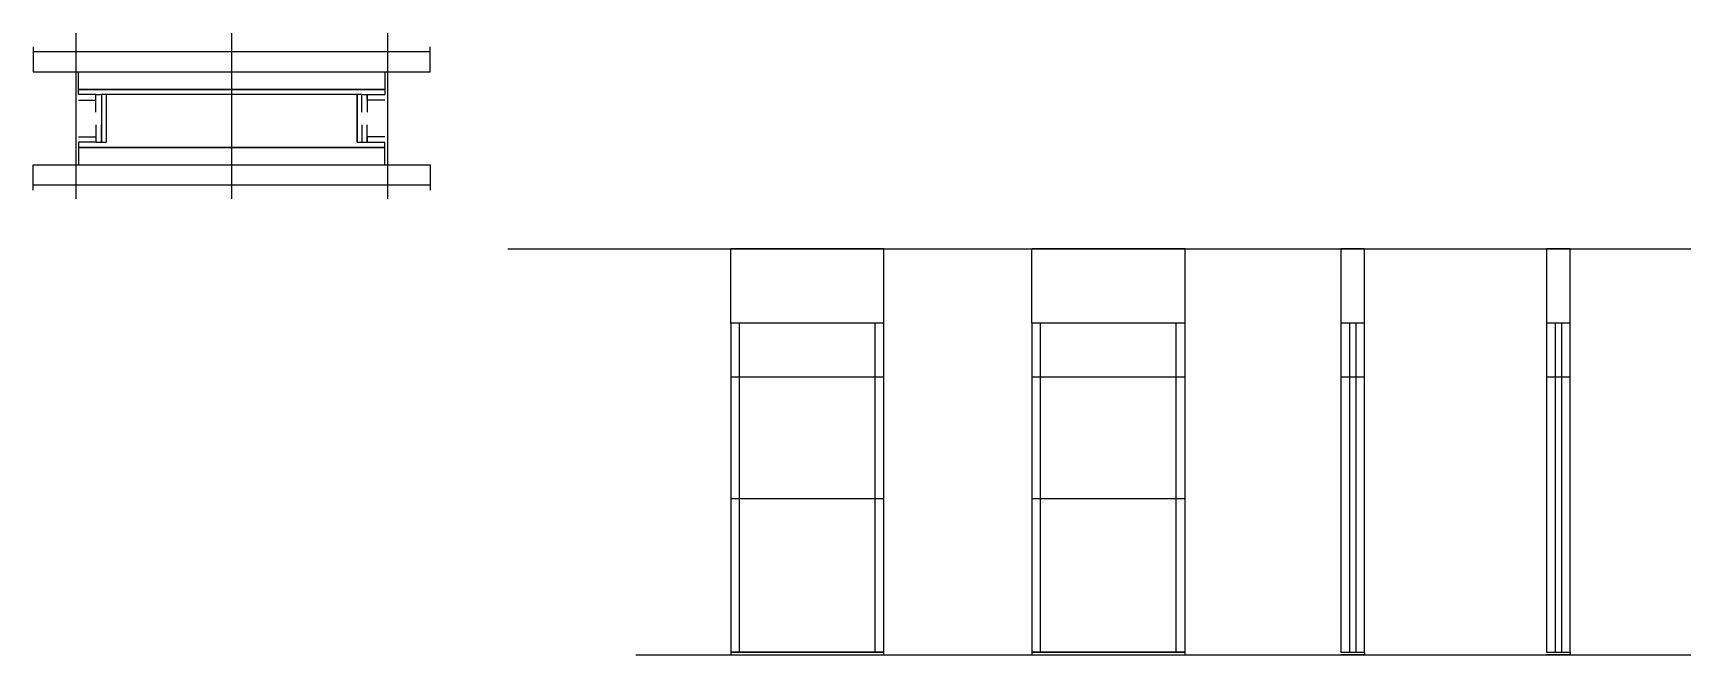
# Model space of a CAD drawing. Header units: metres. Extents: x 3482 to 4802, y 1644 to 2138.
import ezdxf

# ---------------------------------------------------------------- set-up
doc = ezdxf.new("R2010")
doc.units = ezdxf.units.M
for name, color, linetype in [('CHAPA', 7, 'Continuous'), ('COTA', 7, 'Continuous'), ('Hachura', 7, 'Continuous'), ('Madeira', 7, 'Continuous'), ('Nível', 7, 'Continuous'), ('Painéis', 7, 'Continuous'), ('Perfil Metálico', 7, 'Continuous'), ('SARR_2.2x7', 7, 'Continuous'), ('SARRAFO', 7, 'Continuous')]:
    doc.layers.add(name, color=color, linetype=linetype)

msp = doc.modelspace()

# ---------------------------------------------------------------- linework, layer by layer
at = {"layer": 'CHAPA', "color": 7, "lineweight": 25}
for points in [[(3517.9, 2089.5), (3517.9, 2093.5), (3761.9, 2093.5), (3761.9, 2089.5)], [(3517.9, 2089.5), (3517.9, 2093.5), (3761.9, 2093.5), (3761.9, 2089.5)], [(3539.9, 2089.5), (3536.3, 2089.5), (3536.3, 2051.5), (3539.9, 2051.5)], [(3539.9, 2089.5), (3536.3, 2089.5), (3536.3, 2051.5), (3539.9, 2051.5)], [(3743.5, 2089.5), (3739.9, 2089.5), (3739.9, 2051.5), (3743.5, 2051.5)], [(3743.5, 2089.5), (3739.9, 2089.5), (3739.9, 2051.5), (3743.5, 2051.5)], [(3517.9, 2051.5), (3517.9, 2047.5), (3761.9, 2047.5), (3761.9, 2051.5)], [(3517.9, 2051.5), (3517.9, 2047.5), (3761.9, 2047.5), (3761.9, 2051.5)]]:
    msp.add_lwpolyline(points, dxfattribs=at)
at = {"layer": 'COTA', "color": 7, "lineweight": 25}
for p, q in [((4159.3, 1966.7), (4037.3, 1966.7)), ((4037.3, 1907.7), (4037.3, 1966.7)), ((4159.3, 1907.7), (4159.3, 1966.7)), ((4399, 1966.7), (4277, 1966.7)), ((4277, 1907.7), (4277, 1966.7)), ((4399, 1907.7), (4399, 1966.7))]:
    msp.add_line(p, q, dxfattribs=at)
for points in [[(4541.9, 1907.7), (4541.9, 1966.7), (4522.9, 1966.7), (4522.9, 1907.7)], [(4705.7, 1907.7), (4705.7, 1966.7), (4686.7, 1966.7), (4686.7, 1907.7)]]:
    msp.add_lwpolyline(points, dxfattribs=at)
at = {"layer": 'Hachura', "color": 7, "lineweight": 25}
for p, q in [((3515.9, 2138.3), (3515.9, 2006.5)), ((3639.9, 2138.3), (3639.9, 2006.5)), ((3763.9, 2138.3), (3763.9, 2006.5))]:
    msp.add_line(p, q, dxfattribs=at)
at = {"layer": 'Madeira', "color": 7, "lineweight": 25}
for points in [[(3761.9, 2107.6), (3761.9, 2093.6), (3517.9, 2093.6), (3517.9, 2107.6)], [(3761.9, 2107.6), (3761.9, 2093.6), (3517.9, 2093.6), (3517.9, 2107.6)], [(3761.9, 2033.5), (3761.9, 2047.5), (3517.9, 2047.5), (3517.9, 2033.5)]]:
    msp.add_lwpolyline(points, dxfattribs=at)
at = {"layer": 'Nível', "color": 7, "lineweight": 25}
for p, q in [((3859.7, 1966.7), (4801.7, 1966.7)), ((3961.8, 1643.7), (4801.7, 1643.7))]:
    msp.add_line(p, q, dxfattribs=at)
at = {"layer": 'Painéis', "color": 7, "lineweight": 25}
for p, q in [((4037.3, 1907.7), (4037.3, 1643.7)), ((4159.3, 1907.7), (4037.3, 1907.7)), ((4159.3, 1643.7), (4159.3, 1907.7)), ((4277, 1907.7), (4277, 1643.7)), ((4399, 1907.7), (4277, 1907.7)), ((4399, 1643.7), (4399, 1907.7)), ((4522.9, 1907.7), (4522.9, 1645.7)), ((4541.9, 1907.7), (4522.9, 1907.7)), ((4541.9, 1645.7), (4541.9, 1907.7)), ((4686.7, 1907.7), (4686.7, 1645.7)), ((4705.7, 1907.7), (4686.7, 1907.7)), ((4705.7, 1645.7), (4705.7, 1907.7)), ((4159.3, 1864.7), (4037.3, 1864.7)), ((4399, 1864.7), (4277, 1864.7)), ((4541.9, 1864.7), (4522.9, 1864.7)), ((4705.7, 1864.7), (4686.7, 1864.7)), ((4159.3, 1767.7), (4037.3, 1767.7)), ((4399, 1767.7), (4277, 1767.7)), ((4037.3, 1645.7), (4159.3, 1645.7)), ((4277, 1645.7), (4399, 1645.7)), ((4522.9, 1645.7), (4541.9, 1645.7)), ((4686.7, 1645.7), (4705.7, 1645.7))]:
    msp.add_line(p, q, dxfattribs=at)
for points in [[(3739.9, 2051.5), (3739.9, 2089.5), (3539.9, 2089.5), (3539.9, 2051.5)], [(4159.3, 1645.7), (4037.3, 1645.7), (4037.3, 1643.7), (4159.3, 1643.7)], [(4399, 1645.7), (4277, 1645.7), (4277, 1643.7), (4399, 1643.7)], [(4522.9, 1645.7), (4541.9, 1645.7), (4541.9, 1643.7), (4522.9, 1643.7)], [(4686.7, 1645.7), (4705.7, 1645.7), (4705.7, 1643.7), (4686.7, 1643.7)]]:
    msp.add_lwpolyline(points, dxfattribs=at)
at = {"layer": 'Perfil Metálico', "color": 7, "lineweight": 25}
for points in [[(3481.9, 2127.5), (3481.9, 2107.5), (3797.9, 2107.5), (3797.9, 2127.5)], [(3797.9, 2111.5), (3797.9, 2123.5), (3481.9, 2123.5), (3481.9, 2111.5)], [(3481.9, 2013.5), (3481.9, 2033.5), (3797.9, 2033.5), (3797.9, 2013.5)], [(3797.9, 2029.5), (3797.9, 2017.5), (3481.9, 2017.5), (3481.9, 2029.5)]]:
    msp.add_lwpolyline(points, dxfattribs=at)
at = {"layer": 'SARR_2.2x7', "color": 7, "lineweight": 25}
for p, q in [((4044.3, 1864.7), (4044.3, 1907.7)), ((4152.3, 1864.7), (4152.3, 1907.7)), ((4284, 1864.7), (4284, 1907.7)), ((4392, 1864.7), (4392, 1907.7)), ((4529.9, 1907.7), (4529.9, 1864.7)), ((4534.9, 1907.7), (4534.9, 1864.7)), ((4693.7, 1907.7), (4693.7, 1864.7)), ((4698.7, 1907.7), (4698.7, 1864.7)), ((4044.3, 1767.7), (4044.3, 1864.7)), ((4152.3, 1767.7), (4152.3, 1864.7)), ((4284, 1767.7), (4284, 1864.7)), ((4392, 1767.7), (4392, 1864.7)), ((4529.9, 1864.7), (4529.9, 1645.7)), ((4534.9, 1864.7), (4534.9, 1645.7)), ((4693.7, 1864.7), (4693.7, 1645.7)), ((4698.7, 1864.7), (4698.7, 1645.7)), ((4044.3, 1645.7), (4044.3, 1767.7)), ((4152.3, 1645.7), (4152.3, 1767.7)), ((4284, 1645.7), (4284, 1767.7)), ((4392, 1645.7), (4392, 1767.7)), ((4044.3, 1645.7), (4044.3, 1645.7)), ((4152.3, 1645.7), (4152.3, 1645.7)), ((4284, 1645.7), (4284, 1645.7)), ((4392, 1645.7), (4392, 1645.7))]:
    msp.add_line(p, q, dxfattribs=at)
at = {"layer": 'SARRAFO', "color": 7, "lineweight": 25}
for points in [[(3517.9, 2085.1), (3531.9, 2085.1), (3531.9, 2089.5), (3517.9, 2089.5)], [(3531.9, 2075.5), (3531.9, 2089.5), (3536.3, 2089.5), (3536.3, 2075.5)], [(3743.5, 2075.5), (3743.5, 2089.5), (3747.9, 2089.5), (3747.9, 2075.5)], [(3761.9, 2085.1), (3747.9, 2085.1), (3747.9, 2089.5), (3761.9, 2089.5)], [(3531.9, 2065.5), (3531.9, 2051.5), (3536.3, 2051.5), (3536.3, 2065.5)], [(3743.5, 2065.5), (3743.5, 2051.5), (3747.9, 2051.5), (3747.9, 2065.5)], [(3517.9, 2055.9), (3531.9, 2055.9), (3531.9, 2051.5), (3517.9, 2051.5)], [(3761.9, 2055.9), (3747.9, 2055.9), (3747.9, 2051.5), (3761.9, 2051.5)]]:
    msp.add_lwpolyline(points, dxfattribs=at)

doc.saveas('drawing.dxf')
